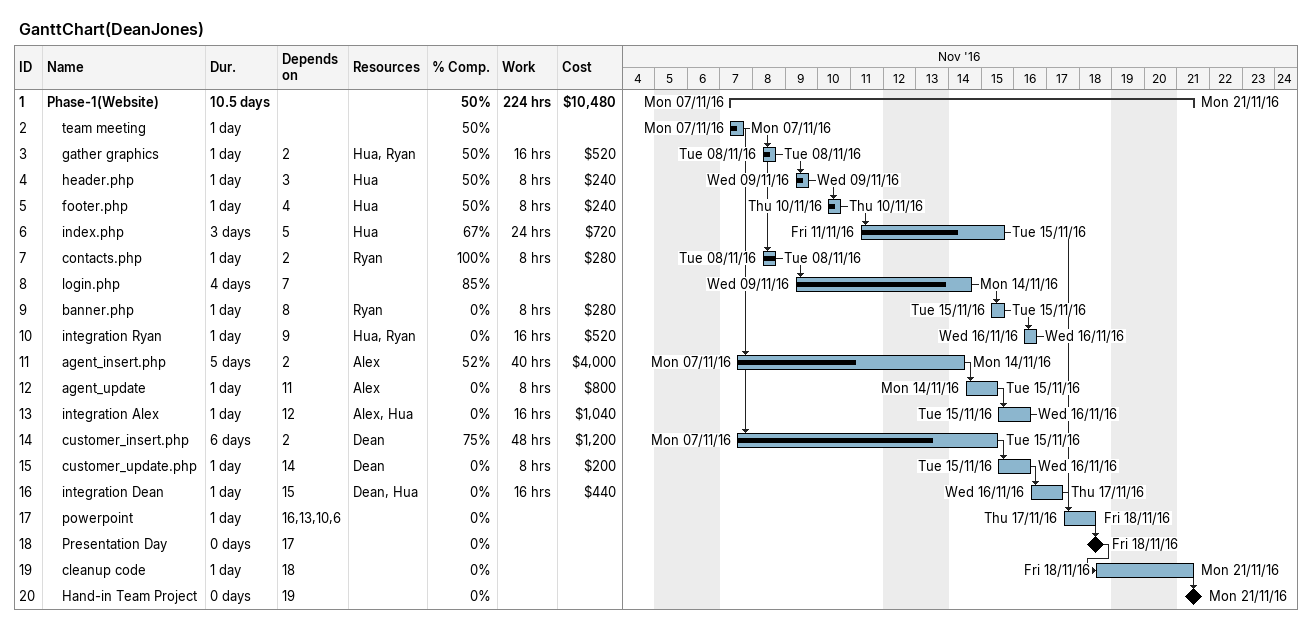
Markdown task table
GanttChart(DeanJones)

| ID | Level | Task | Duration | Start | Finish | Predecessors | Resources | % complete | Work (h) | Cost ($) |
|---|---|---|---|---|---|---|---|---|---|---|
| 1 | 1 | **Phase-1(Website)** | 10.5d | 2016-11-07 | 2016-11-21 |  |  | 50 | 224 | 10480 |
| 2 | 2 | team meeting | 1d | 2016-11-07 | 2016-11-07 |  |  | 50 |  |  |
| 3 | 2 | gather graphics | 1d | 2016-11-08 | 2016-11-08 | 2 | Hua, Ryan | 50 | 16 | 520 |
| 4 | 2 | header.php | 1d | 2016-11-09 | 2016-11-09 | 3 | Hua | 50 | 8 | 240 |
| 5 | 2 | footer.php | 1d | 2016-11-10 | 2016-11-10 | 4 | Hua | 50 | 8 | 240 |
| 6 | 2 | index.php | 3d | 2016-11-11 | 2016-11-15 | 5 | Hua | 67 | 24 | 720 |
| 7 | 2 | contacts.php | 1d | 2016-11-08 | 2016-11-08 | 2 | Ryan | 100 | 8 | 280 |
| 8 | 2 | login.php | 4d | 2016-11-09 | 2016-11-14 | 7 |  | 85 |  |  |
| 9 | 2 | banner.php | 1d | 2016-11-15 | 2016-11-15 | 8 | Ryan | 0 | 8 | 280 |
| 10 | 2 | integration Ryan | 1d | 2016-11-16 | 2016-11-16 | 9 | Hua, Ryan | 0 | 16 | 520 |
| 11 | 2 | agent_insert.php | 5d | 2016-11-07 | 2016-11-14 | 2 | Alex | 52 | 40 | 4000 |
| 12 | 2 | agent_update | 1d | 2016-11-14 | 2016-11-15 | 11 | Alex | 0 | 8 | 800 |
| 13 | 2 | integration Alex | 1d | 2016-11-15 | 2016-11-16 | 12 | Alex, Hua | 0 | 16 | 1040 |
| 14 | 2 | customer_insert.php | 6d | 2016-11-07 | 2016-11-15 | 2 | Dean | 75 | 48 | 1200 |
| 15 | 2 | customer_update.php | 1d | 2016-11-15 | 2016-11-16 | 14 | Dean | 0 | 8 | 200 |
| 16 | 2 | integration Dean | 1d | 2016-11-16 | 2016-11-17 | 15 | Dean, Hua | 0 | 16 | 440 |
| 17 | 2 | powerpoint | 1d | 2016-11-17 | 2016-11-18 | 16, 13, 10, 6 |  | 0 |  |  |
| 18 | 2 | Presentation Day | 0d | 2016-11-18 | 2016-11-18 | 17 |  | 0 |  |  |
| 19 | 2 | cleanup code | 1d | 2016-11-18 | 2016-11-21 | 18 |  | 0 |  |  |
| 20 | 2 | Hand-in Team Project | 0d | 2016-11-21 | 2016-11-21 | 19 |  | 0 |  |  |
